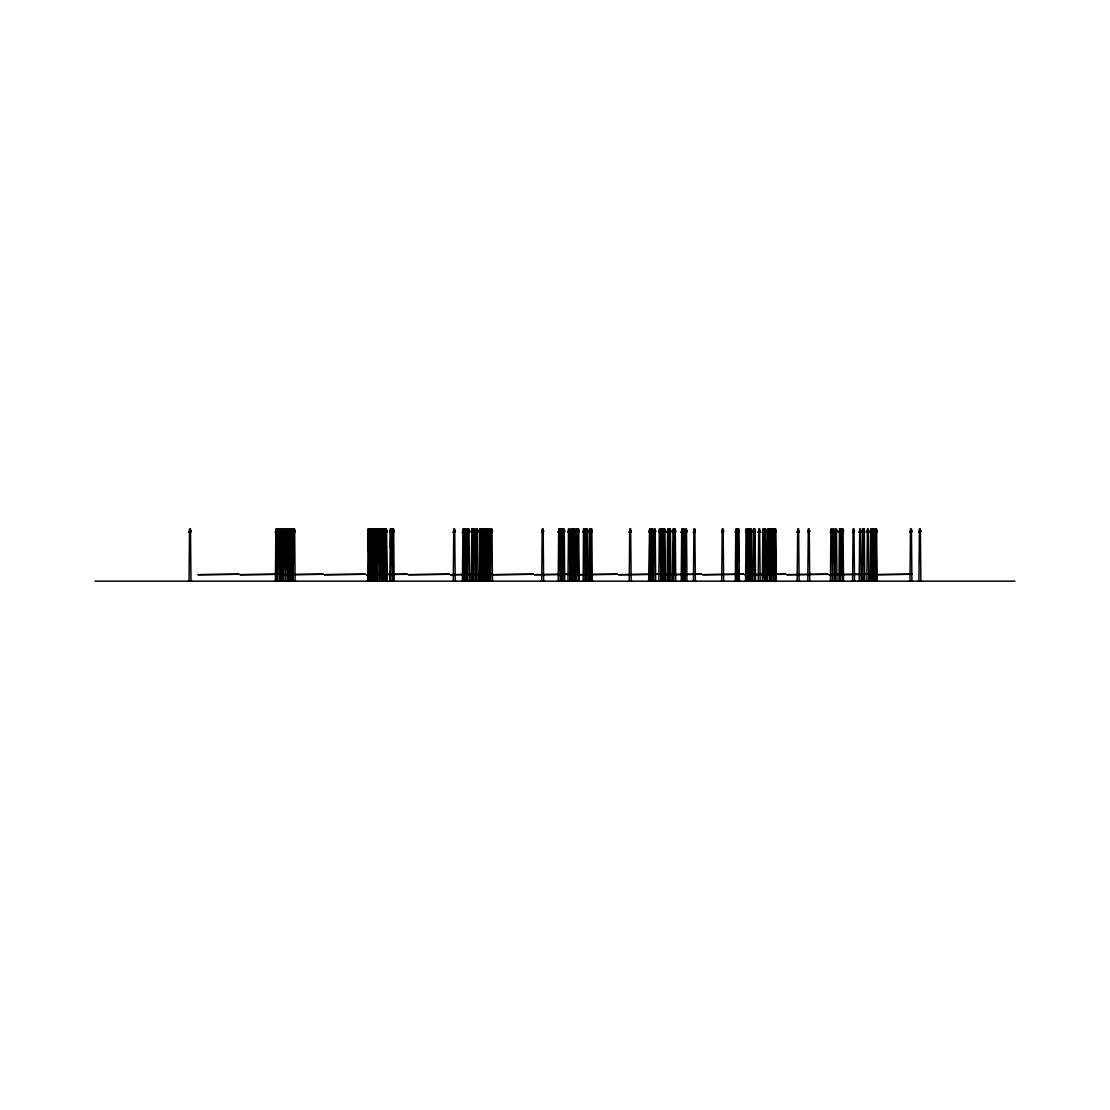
<?xml version="1.0" encoding="UTF-8"?>
<svg xmlns="http://www.w3.org/2000/svg" width="1110" height="1110" viewBox="0 0 1110 1110"><rect width="100%" height="100%" fill="white"/><g stroke="black" fill="none" stroke-linecap="round" stroke-linejoin="round"><path stroke-width="1.5" d="M189.061 580.655L189.546 528.832L190.49 528.832L190.962 580.655M276.376 580.655L276.848 528.832L276.945 542.651M277.514 580.655L277.986 528.832M279.165 568.556L279.526 528.832L280.872 528.832M279.678 554.736L279.914 528.832M280.622 580.655L281.094 528.832L282.537 528.832L282.995 578.92M281.385 551.281L281.593 528.832M283.314 580.655L283.799 528.832L284.743 528.832L285.228 580.655M285.09 568.556L285.45 528.832L287.129 528.832L287.587 581.127M285.7 580.655L286.186 528.832M287.448 554.736L287.684 528.832L289.238 528.832L289.71 580.655M287.809 580.655L288.295 528.832M289.252 580.655L289.793 528.832L292.707 528.832L293.193 580.655M289.821 580.655L290.265 532.287M290.223 580.655L290.279 575.466M290.32 570.29L290.695 528.832L291.153 580.655L291.763 528.832L292.027 570.29M293.151 539.196L293.248 528.832L294.636 528.832L295.107 580.655M293.207 580.655L293.692 528.832M367.688 580.655L368.159 528.832L373.057 528.832L373.529 580.655M367.854 580.655L367.965 568.556M368.118 551.281L368.326 528.832M368.95 551.281L369.075 537.462M369.075 580.655L369.547 528.832M370.019 580.655L370.504 528.832L370.809 563.38M372.1 528.832L371.683 581.127M373.681 580.655L374.153 528.832L375.097 528.832L375.582 580.655M375.471 580.655L375.943 528.832L376.9 528.832L377.372 580.655L377.816 528.832L379.773 528.832L380.064 561.646M378.51 561.646L378.815 528.832L379.231 580.655M379.675 580.655L380.147 528.832L381.105 528.832L381.576 580.655M381.285 578.92L381.743 528.832L382.7 528.832L383.172 580.655M382.853 580.655L383.338 528.832L384.282 528.832L384.768 580.655M384.879 580.655L385.503 528.832M389.86 580.655L390.332 528.832L393.662 528.832L394.133 580.655L390.026 581.127M390.082 580.655L390.165 572.011M390.387 547.827L390.567 528.832M391.219 528.832L390.762 581.127M391.733 553.016L391.955 528.832M392.385 565.101L392.704 528.832M453.269 580.655L453.754 528.832L454.698 528.832L455.183 580.655M462.426 580.655L462.898 528.832L463.855 528.832L464.327 580.655M463.869 580.655L464.355 528.832L465.562 528.832L465.978 581.127M464.535 537.462L464.604 528.832M465.645 542.651L465.77 528.832L466.727 528.832L467.144 573.745M467.587 580.655L468.059 528.832L468.309 549.561M471.32 580.655L471.805 528.832L472.957 528.832L473.429 580.655M471.528 580.655L472.014 528.832M473.803 580.655L474.275 528.832L475.219 528.832L475.704 580.655M476.093 580.655L476.579 528.832L477.522 528.832L477.994 580.655M479.437 580.655L479.922 528.832L481.171 528.832L481.657 580.655L482.059 528.832L483.225 528.832L483.696 580.655M479.645 580.655L480.061 534.007M479.756 580.655L480.228 528.832M481.796 580.655L482.267 528.832M483.391 549.561L483.585 528.832L484.543 528.832L485.014 580.655M485.431 580.655L485.902 528.832L487.096 528.832M485.861 559.926L486.138 528.832M486.86 580.655L487.346 528.832L488.289 528.832L488.761 580.655M488.414 580.655L488.899 528.832L489.843 528.832L490.315 580.655M490.551 580.655L491.022 528.832L491.966 528.832L492.452 580.655M541.736 580.655L542.207 528.832L543.151 528.832L543.636 580.655M558.205 580.655L558.677 528.832L560.689 528.832L561.16 580.655M559.357 570.29L559.731 528.832L560.106 580.655M560.661 573.745L561.077 528.832L562.09 528.832L562.27 549.561M562.812 580.655L563.283 528.832L564.241 528.832L564.712 580.655M568.001 580.655L568.473 528.832L569.43 528.832L569.902 580.655M570.276 580.655L570.748 528.832L571.706 528.832L572.177 580.655M572.482 580.655L572.954 528.832L574.092 528.832M572.663 580.655L573.149 528.832M577.339 573.745L577.755 528.832M584.151 549.561L584.332 528.832M584.415 556.471L584.665 528.832M589.063 580.655L589.549 528.832L590.492 528.832L590.978 580.655M590.395 580.655L590.867 528.832L591.824 528.832L592.296 580.655M629.245 580.655L629.717 528.832L630.66 528.832L631.146 580.655M649.086 580.655L649.558 528.832L650.724 528.832L650.918 551.281M649.294 580.655L649.766 528.832M650.737 580.655L651.209 528.832L652.666 528.832L653.138 580.655M651.501 551.281L651.709 528.832M658.868 580.655L659.34 528.832L660.297 528.832L660.769 580.655M660.991 580.655L661.463 528.832L662.642 528.832M661.213 580.655L661.699 528.832M663.974 528.832L663.613 581.127M667.096 580.655L667.568 528.832L668.525 528.832L668.997 580.655L669.469 528.832L670.412 528.832L670.898 580.655M672.507 580.655L672.979 528.832L675.269 528.832L675.74 580.655M672.882 580.655L673.215 544.372M673.839 580.655L674.311 528.832M682.095 563.38L681.915 581.127M682.622 580.655L683.108 528.832M685.064 580.655L685.536 528.832L686.493 528.832L686.965 580.655M693.445 580.655L693.916 528.832L694.86 528.832L695.346 580.655M721.736 580.655L722.208 528.832L723.165 528.832L723.637 580.655M735.306 580.655L735.791 528.832L736.735 528.832L737.207 580.655M736.887 580.655L737.373 528.832L738.844 528.832L739.316 580.655M737.415 580.655L737.886 528.832M745.587 580.655L746.059 528.832L748.029 528.832L748.501 580.655M746.6 580.655L747.072 528.832L747.488 580.655M748.806 580.655L749.292 528.832M749.861 580.655L750.332 528.832L750.707 580.655M753.926 549.561L754.12 528.832M758.241 580.655L758.713 528.832L759.67 528.832L760.142 580.655M762.376 580.655L762.847 528.832L763.805 528.832L764.277 580.655M764.082 577.2L764.526 528.832L765.692 528.832L766.164 580.655M764.429 561.646L764.734 528.832M768.148 559.926L768.439 528.832M769.299 573.745L769.716 528.832L770.659 528.832L771.131 580.655M771.381 580.655L771.866 528.832L773.129 528.832L773.601 580.655M771.936 554.736L772.171 528.832M774.364 561.646L774.655 528.832M797.174 580.655L797.66 528.832L798.603 528.832L799.089 580.655M807.803 580.655L808.274 528.832L809.232 528.832L809.703 580.655M830.446 580.655L830.918 528.832L831.862 528.832L832.347 580.655M832.653 580.655L833.124 528.832L834.068 528.832L834.553 580.655M835.081 580.655L835.553 528.832L836.51 528.832L836.982 580.655M838.98 580.655L839.451 528.832L841.685 528.832L842.157 580.655M840.256 580.655L840.728 528.832M841.852 556.471L842.101 528.832L843.045 528.832L843.531 580.655L838.258 581.127M852.591 580.655L853.077 528.832L854.02 528.832L854.492 580.655M859.196 580.655L859.681 528.832L860.625 528.832L861.096 580.655M862.137 581.127L862.734 528.832L864.274 528.832L864.759 580.655M862.858 580.655L863.33 528.832M866.882 580.655L867.354 528.832L868.311 528.832L868.783 580.655M870.198 580.655L870.67 528.832L871.628 528.832L872.099 580.655M871.919 580.655L872.391 528.832L873.847 528.832L874.319 580.655M872.418 580.655L872.904 528.832M874.694 573.745L875.096 528.832L876.609 528.832L877.08 580.655M875.179 580.655L875.651 528.832M910.006 580.655L910.478 528.832L911.435 528.832L911.907 580.655M918.941 580.655L919.413 528.832L920.37 528.832L920.842 580.655M385.35 528.832L386.46 528.832L386.932 580.655M486.86 529.775L486.138 530.968M561.313 529.775L561.785 530.968M283.008 530.968L281.329 530.968L281.329 529.775L282.301 529.775L282.301 530.968M285.45 530.968L284.743 530.968L285.45 532.398M392.163 530.968L393.426 530.968L393.426 529.775L392.954 530.968M562.562 530.968L558.913 530.968L558.913 529.775L559.385 530.968M663.461 530.968L664.682 530.968M681.942 530.968L682.414 529.775L681.942 532.398M736.735 530.968L739.316 530.968L739.316 532.398L738.317 532.398M754.828 530.968L753.565 530.968L753.565 529.775L754.037 530.968M874.625 530.968L877.08 530.968L877.08 532.398L876.054 532.398M278.485 532.398L277.514 532.398L277.555 529.775L277.084 530.968M279.914 532.398L278.943 532.398L278.943 530.968L280.247 530.968L280.247 529.775L279.762 530.968M280.483 532.398L280.955 530.968M283.008 532.398L282.051 532.398L282.051 530.968M288.628 532.398L292.124 532.398M294.192 532.398L295.107 532.398L295.107 530.968L292.707 530.968L292.707 532.398L293.692 532.398L293.692 530.968M368.326 532.398L367.688 530.968L371.212 530.968L371.212 529.775L370.74 530.968M368.687 532.398L369.588 532.398L369.547 530.968M370.976 532.398L370.019 532.398L370.019 530.968M372.488 532.398L374.153 532.398L374.153 530.968L372.336 530.968L372.336 529.775L372.821 530.968M378.344 532.398L379.231 532.398L379.231 530.968M385.503 532.398L384.282 532.398L384.282 530.968L386.932 530.968L386.932 532.398L386.225 529.775L385.586 530.968M393.384 532.398L392.163 532.398L392.191 529.775L392.704 532.398M468.587 532.398L467.587 532.398L467.587 530.968M480.866 532.398L482.267 532.398L482.295 529.775L483.696 532.398L484.293 529.775L484.293 530.968L479.437 530.968L479.437 532.398L480.228 530.968M486.138 532.398L485.431 530.968L487.346 530.968L487.346 532.398L486.86 530.968M559.26 532.398L560.106 532.398L559.967 529.775L560.453 530.968M560.592 532.398L561.369 529.775M562.562 532.398L562.021 530.968M573.912 532.398L574.564 530.968L572.482 530.968L572.482 532.398L573.384 529.775M576.589 532.398L577.755 532.398M583.86 532.398L584.914 532.398L585.372 529.775L585.372 530.968L583.735 530.968L583.749 529.775L584.221 530.968M651.709 532.398L650.515 532.398L650.474 529.775L649.766 532.398L649.086 530.968L653.138 530.968L653.138 532.398L652.167 532.398L652.167 530.968M661.699 532.398L660.991 530.968L662.184 530.968L662.184 529.775L661.699 530.968M673.354 532.398L672.507 532.398L672.507 530.968L675.033 530.968L675.033 529.775L674.547 530.968M674.783 532.398L673.839 532.398L673.839 530.968M747.308 530.968L747.793 529.775L748.501 532.398L749.167 529.775L749.292 532.398M753.648 532.398L754.745 532.398L754.828 529.775L754.273 532.398M764.734 532.398L763.805 532.398L763.805 530.968L766.164 530.968L766.164 532.398L765.456 529.775L764.762 530.968M768.439 532.398L767.371 532.398L767.371 530.968L770.423 530.968L769.951 529.775L769.854 532.398L768.8 532.398L768.675 529.775M772.171 532.398L771.381 530.968L773.601 530.968L773.601 532.398L772.81 532.398L772.879 529.775L772.102 530.968M774.655 532.398L774.031 530.968L776.084 530.968L776.084 532.398L775.377 529.775L774.752 530.968M840.88 532.398L839.687 529.775L839.687 530.968L842.809 530.968L842.809 529.775L842.157 532.398L841.186 532.398M863.663 532.398L864.759 532.398L864.759 530.968L862.248 530.968L862.248 532.398L863.33 532.398L863.33 530.968M874.625 532.398L875.651 532.398L875.651 530.968M366.98 580.655L387.487 581.127M479.034 580.655L493.159 581.127M755.466 581.127L744.865 581.127M862.137 580.655L865.467 581.127M876.054 528.832L876.525 580.655M873.348 528.832L873.82 580.655M863.663 528.832L863.968 561.646M864.135 577.2L864.163 580.655M841.186 528.832L841.352 547.827M840.395 528.832L840.825 575.466M776.084 580.655L775.612 528.832L774.516 528.832L774.003 581.127M775.46 528.832L775.946 580.655M772.81 528.832L773.323 581.127M769.854 580.655L769.383 528.832L767.842 528.832L767.246 581.127M768.8 528.832L769.272 580.655M765.47 528.832L765.955 580.655L761.654 581.127M755.549 580.655L755.077 528.832L753.329 528.832L752.927 581.127M754.273 528.832L754.745 580.655M751.761 580.655L751.29 528.832L748.459 528.832L748.196 581.127M749.403 528.832L749.805 572.011M738.317 528.832L738.622 561.646M738.705 570.29L738.788 580.655M684.537 580.655L684.051 528.832L681.707 528.832L681.235 581.127M683.371 528.832L683.635 558.191M682.65 528.832L683.122 580.655M674.339 532.287L674.478 547.827M673.937 528.832L674.325 572.011M665.403 580.655L664.932 528.832L663.225 528.832L662.781 581.127M664.168 528.832L664.654 580.655M662.42 528.832L662.892 580.655M655.677 580.655L655.205 528.832L654.248 528.832L653.846 581.127M652.167 528.832L652.638 580.655M650.515 528.832L650.987 580.655M587.912 580.655L587.44 528.832L586.496 528.832L586.011 580.655L585.622 528.832L583.485 528.832L583.152 581.127M584.443 528.832L584.914 580.655M579.184 580.655L578.698 528.832L577.061 528.832L576.562 581.127M578.019 528.832L578.49 580.655M577.006 573.745L576.603 528.832L575.646 528.832L575.091 581.127M573.912 528.832L574.564 580.655M562.021 528.832L562.492 580.655M486.86 528.832L487.332 580.655M483.003 528.832L483.488 580.655M480.866 528.832L481.032 546.106M472.749 528.832L473.235 580.655M469.488 580.655L469.003 528.832L467.171 528.832L466.741 581.127M465.298 528.832L465.784 580.655M392.912 528.832L393.134 553.016M392.163 528.832L392.635 580.655M386.294 528.832L386.779 580.655M372.488 528.832L372.96 581.127M371.448 528.832L371.919 580.655M369.117 528.832L369.588 580.655M294.192 528.832L294.289 539.196M288.628 528.832L288.877 554.736M286.394 528.832L286.769 568.556M282.051 528.832L282.606 581.127M280.483 528.832L280.955 580.655M279.415 580.655L278.943 528.832L275.863 528.832L275.391 580.655L295.829 581.127M278.055 534.007L278.249 554.736M277.791 528.832L278.055 556.471M1014.984 581.168L94.933 581.168M921.55 581.127L918.22 581.127M912.628 581.127L909.298 581.127M877.788 581.127L866.161 581.127M876.609 530.968L876.609 532.398L876.373 529.775L875.332 529.775L875.332 530.968M875.179 530.968L875.179 532.398M873.847 530.968L873.82 532.398M873.612 530.968L873.612 529.775L872.64 529.775L872.418 532.398L872.391 530.968M873.348 530.968L873.348 532.398L874.319 532.398L874.319 530.968L871.628 530.968L871.628 532.398L872.904 532.398L873.112 529.775L873.14 530.968M872.099 530.968L872.099 532.398M871.919 530.968L871.919 532.398M864.163 530.968L864.274 532.398M864.038 530.968L864.038 529.775L862.956 529.775L862.956 530.968M863.427 529.775L863.566 530.968M862.72 530.968L862.72 532.398M862.262 530.968L862.262 532.398M861.818 581.127L858.488 581.127M855.213 581.127L851.883 581.127M842.101 530.968L842.101 532.398M841.685 530.968L841.685 532.398M841.449 530.968L841.449 529.775L840.95 530.968M840.728 530.968L840.728 532.398M840.395 530.968L840.395 532.398M837.689 581.127L829.725 581.127M810.411 581.127L807.081 581.127M799.797 581.127L796.467 581.127M776.653 581.127L770.673 581.127M775.946 530.968L775.946 532.398M775.612 530.968L775.612 532.398M775.224 529.775L775.224 530.968M774.905 529.775L774.905 530.968M774.516 530.968L774.516 532.398M773.282 530.968L773.282 532.398M773.129 530.968L773.129 532.398M771.866 530.968L771.866 532.398M769.993 581.127L766.663 581.127M769.383 530.968L769.383 532.398M769.272 532.398L769.147 529.775L768.078 529.775L768.078 530.968M768.564 529.775L768.564 530.968M767.842 530.968L767.842 532.398M765.955 530.968L765.955 532.398M765.692 530.968L765.692 532.398M765.234 529.775L765.234 530.968M764.97 529.775L764.97 530.968M764.526 530.968L764.526 532.398M764.277 530.968L764.277 532.398M760.85 581.127L757.519 581.127M749.861 532.398L749.999 529.775L749.403 532.398M748.806 530.968L748.806 532.398L750.707 532.398L751.054 529.775L751.054 530.968L746.295 530.968L746.295 529.775L746.766 530.968M748.459 530.968L748.459 532.398M748.029 530.968L748.029 532.398M747.488 530.968L747.488 532.398L746.6 532.398L746.6 530.968M747.072 530.968L747.002 532.398M740.037 581.127L734.598 581.127M738.844 530.968L738.788 532.398M738.608 530.968L738.608 529.775L737.609 529.775L737.609 530.968M738.136 529.775L738.081 530.968M737.886 530.968L737.886 532.398L736.735 532.398L736.887 530.968M737.415 530.968L737.415 532.398M737.373 530.968L737.207 532.398M724.344 581.127L721.028 581.127M696.053 581.127L692.723 581.127M687.673 581.127L680.513 581.127M676.462 581.127L666.388 581.127M674.311 530.968L674.311 532.398M673.687 530.968L673.687 529.775L673.215 530.968M672.882 530.968L672.979 532.398M668.997 530.968L668.997 532.398M666.111 581.127L658.161 581.127M664.168 532.398L664.682 529.775L664.654 532.398L663.502 532.398L663.461 529.775L663.974 532.398M662.892 530.968L662.892 532.398M661.935 529.775L661.935 530.968M661.463 530.968L661.463 532.398M656.385 581.127L648.379 581.127M652.666 530.968L652.638 532.398M652.43 530.968L652.43 529.775L651.445 529.775L651.445 530.968M651.917 529.775L651.917 530.968M651.209 530.968L651.209 532.398M650.987 530.968L650.987 532.398M650.737 530.968L650.737 532.398M650.28 529.775L650.28 530.968M650.002 529.775L650.002 530.968M649.558 530.968L649.558 532.398M649.294 530.968L649.294 532.398M631.854 581.127L628.524 581.127M593.004 581.127L582.306 581.127M591.103 530.968L591.574 529.775L591.574 530.968L589.785 530.968L589.785 529.775L590.256 530.968M590.867 530.968L590.395 532.398L590.492 530.968M586.011 530.968L586.094 532.398M584.665 530.968L584.665 532.398M584.443 530.968L584.443 532.398M579.198 581.127L567.293 581.127M577.297 530.968L577.783 529.775L576.603 532.398M577.061 530.968L577.061 532.398M574.092 530.968L574.092 532.398M573.662 529.775L573.856 530.968M572.663 530.968L572.663 532.398M565.434 581.127L562.104 581.127M562.492 530.968L562.492 532.398M560.814 581.127L557.484 581.127M560.689 530.968L560.689 532.398M559.62 530.968L559.62 532.398M544.344 581.127L541.014 581.127M488.761 530.968L488.761 532.398M488.414 530.968L488.414 532.398M486.61 529.775L486.61 530.968M486.388 529.775L486.388 530.968M485.902 530.968L485.902 532.398M483.488 530.968L483.585 532.398M482.503 529.775L482.503 530.968M482.059 530.968L482.059 532.398M481.796 532.398L481.657 530.968L481.587 532.398M481.171 530.968L481.171 532.398M480.935 530.968L480.935 529.775L480.158 530.968M480.463 529.775L480.463 530.968M479.922 530.968L479.922 532.398M479.756 530.968L479.756 532.398M478.729 581.127L470.612 581.127M473.235 530.968L473.235 532.398M472.957 530.968L472.957 532.398M472.513 529.775L472.513 530.968M472.25 529.775L472.25 530.968M471.805 530.968L471.805 532.398M471.528 530.968L471.528 532.398M470.196 581.127L466.866 581.127M468.295 530.968L468.767 529.775L468.767 530.968L464.59 530.968L464.59 529.775L465.326 529.775L465.298 532.398L466.034 532.398L466.006 529.775L466.491 530.968M468.059 530.968L468.059 532.398M467.879 530.968L467.879 529.775L467.407 530.968M467.171 530.968L467.171 532.398L466.686 530.968M466.491 581.127L461.718 581.127M465.784 530.968L465.784 532.398M465.062 529.775L465.062 530.968M464.84 529.775L464.84 530.968M455.891 581.127L452.561 581.127M391.455 529.775L391.455 530.968M391.219 530.968L391.219 532.398L389.86 532.398L389.86 530.968L391.955 530.968L391.927 529.775L390.567 529.775L390.567 530.968M391.039 529.775L391.039 530.968M390.803 529.775L390.734 532.398M390.332 530.968L390.332 532.398M390.082 530.968L390.082 532.398M386.779 530.968L386.779 532.398M386.46 530.968L386.46 532.398M386.058 529.775L386.058 530.968M385.753 529.775L385.753 530.968M385.35 530.968L385.35 532.398M384.879 530.968L384.768 532.398M383.172 530.968L383.172 532.398M381.576 530.968L381.576 532.398M380.383 530.968L380.869 529.775L380.869 530.968L376.9 530.968L376.9 532.398L377.816 532.398L378.01 529.775L378.524 530.968M380.147 530.968L380.147 532.398L379.675 530.968M379.537 530.968L379.537 529.775L379.051 530.968M378.76 530.968L378.76 532.398M378.052 529.775L378.052 530.968M377.372 530.968L377.372 532.398M375.582 530.968L375.471 532.398M373.681 530.968L373.681 532.398M373.529 530.968L373.529 532.398M373.057 530.968L373.057 532.398M371.919 530.968L371.919 532.398M371.628 530.968L371.628 532.398M370.504 530.968L370.504 532.398M370.254 530.968L370.254 529.775L369.783 530.968M369.075 532.398L369.033 529.775L368.409 530.968M368.881 529.775L368.881 530.968M368.562 529.775L368.562 530.968M368.159 530.968L368.159 532.398M367.854 530.968L367.854 532.398M294.636 530.968L294.636 532.398M294.4 530.968L294.4 529.775L293.484 529.775L293.484 530.968M293.928 529.775L293.956 530.968M293.193 530.968L293.207 532.398M291.999 530.968L292.471 529.775L292.471 530.968L287.129 530.968L287.129 532.398L288.295 532.398L288.392 529.775M291.763 530.968L291.763 532.398M291.417 530.968L291.417 529.775L290.945 530.968M291.292 530.968L291.292 532.398M290.681 530.968L290.681 532.398M290.445 530.968L290.445 529.775L289.974 530.968M290.223 530.968L290.223 532.398M289.793 530.968L289.724 532.398M289.252 530.968L289.322 532.398M289.002 530.968L289.002 529.775L287.92 529.775L287.92 530.968M288.531 529.775L288.531 530.968M287.601 530.968L287.601 532.398M285.228 530.968L285.228 532.398M282.523 530.968L282.523 532.398M280.622 530.968L280.622 532.398M280.15 529.775L280.15 530.968M279.526 530.968L279.526 532.398M279.415 530.968L279.415 532.398M278.221 530.968L278.707 529.775L278.707 530.968L276.099 530.968L276.099 529.775L276.584 530.968M277.986 530.968L277.986 532.398M277.791 530.968L277.791 532.398M276.82 530.968L276.848 532.398L276.376 530.968M191.683 581.127L188.353 581.127M190.254 529.775L189.782 530.968L190.254 529.775M284.507 529.775L284.035 530.968L284.507 529.775M286.158 529.775L285.7 532.398L286.158 529.775M286.893 529.775L286.422 530.968L286.893 529.775M374.861 529.775L374.389 530.968L374.861 529.775M376.665 529.775L376.179 530.968L376.665 529.775M382.45 529.775L381.979 530.968L382.45 529.775M384.046 529.775L383.574 530.968L384.046 529.775M454.462 529.775L453.99 530.968L454.462 529.775M463.619 529.775L463.147 530.968L463.619 529.775M472.721 529.775L471.32 532.398L471.32 530.968L473.429 530.968L473.429 532.398L472.721 529.775M474.983 529.775L474.511 530.968L474.983 529.775M477.286 529.775L476.814 530.968L477.286 529.775M488.053 529.775L487.581 530.968L488.053 529.775M489.607 529.775L489.135 530.968L489.607 529.775M491.73 529.775L491.258 530.968L491.73 529.775M542.915 529.775L542.443 530.968L542.915 529.775M564.005 529.775L563.519 530.968L564.005 529.775M569.194 529.775L568.708 530.968L569.194 529.775M571.47 529.775L570.984 530.968L571.47 529.775M576.367 529.775L575.882 530.968L576.367 529.775M578.463 529.775L578.019 532.398L578.463 529.775M587.204 529.775L586.732 530.968L587.204 529.775M630.424 529.775L629.953 530.968L630.424 529.775M654.956 529.775L654.484 530.968L654.956 529.775M660.062 529.775L659.576 530.968L660.062 529.775M668.289 529.775L667.818 530.968L668.289 529.775M670.176 529.775L669.705 530.968L670.176 529.775M683.815 529.775L683.344 530.968L683.815 529.775M686.258 529.775L685.772 530.968L686.258 529.775M694.624 529.775L694.152 530.968L694.624 529.775M722.929 529.775L722.443 530.968L722.929 529.775M736.499 529.775L736.027 530.968L736.499 529.775M759.434 529.775L758.949 530.968L759.434 529.775M763.555 529.775L763.083 530.968L763.555 529.775M798.367 529.775L797.896 530.968L798.367 529.775M808.982 529.775L808.51 530.968L808.982 529.775M831.626 529.775L831.154 530.968L831.626 529.775M833.832 529.775L833.36 530.968L833.832 529.775M836.26 529.775L835.788 530.968L836.26 529.775M853.784 529.775L853.312 530.968L853.784 529.775M860.389 529.775L859.917 530.968L860.389 529.775M868.062 529.775L867.59 530.968L868.062 529.775M871.392 529.775L870.906 530.968L871.392 529.775M911.199 529.775L910.727 530.968L911.199 529.775M920.134 529.775L919.649 530.968L920.134 529.775M189.546 530.968L189.061 532.398L189.546 530.968M190.962 530.968L190.49 532.398L190.962 530.968M275.863 530.968L275.391 532.398L275.863 530.968M283.799 530.968L283.314 532.398L283.799 530.968M372.1 530.968L371.448 532.398L372.1 530.968M375.943 530.968L375.097 530.968L375.097 532.398L375.943 532.398L375.943 530.968M381.743 530.968L381.105 532.398L381.743 530.968M383.338 530.968L382.7 532.398L383.338 530.968M394.133 530.968L393.662 532.398L394.133 530.968M453.754 530.968L453.269 532.398L453.754 530.968M455.183 530.968L454.698 532.398L455.183 530.968M462.898 530.968L462.426 532.398L462.898 530.968M464.355 530.968L463.855 532.398L464.355 530.968M469.488 530.968L469.003 532.398L469.488 530.968M474.275 530.968L473.803 532.398L474.275 530.968M475.704 530.968L475.219 532.398L475.704 530.968M476.579 530.968L476.093 532.398L476.579 530.968M477.994 530.968L477.522 532.398L477.994 530.968M485.014 530.968L484.543 532.398L485.014 530.968M488.899 530.968L488.289 532.398L488.899 530.968M490.315 530.968L489.843 532.398L490.315 530.968M491.022 530.968L490.551 532.398L491.022 530.968M492.452 530.968L491.966 532.398L492.452 530.968M542.207 530.968L541.736 532.398L542.207 530.968M543.636 530.968L543.151 532.398L543.636 530.968M558.677 530.968L558.205 532.398L558.677 530.968M563.283 530.968L562.812 532.398L563.283 530.968M564.712 530.968L564.241 532.398L564.712 530.968M568.473 530.968L568.001 532.398L568.473 530.968M569.902 530.968L569.43 532.398L569.902 530.968M570.748 530.968L570.276 532.398L570.748 530.968M572.177 530.968L571.706 532.398L572.177 530.968M575.646 530.968L575.174 532.398L575.646 530.968M579.184 530.968L578.698 532.398L579.184 530.968M583.499 530.968L583.014 532.398L583.485 530.968M586.496 530.968L585.622 530.968L585.622 532.398L586.496 532.398L586.496 530.968M587.912 530.968L587.44 532.398L587.912 530.968M589.549 530.968L589.063 532.398L589.549 530.968M592.296 530.968L591.824 532.398L592.296 530.968M629.717 530.968L629.245 532.398L629.717 530.968M631.146 530.968L630.66 532.398L631.146 530.968M654.248 530.968L653.776 532.398L654.248 530.968M655.677 530.968L655.205 532.398L655.677 530.968M659.34 530.968L658.868 532.398L659.34 530.968M660.769 530.968L660.297 532.398L660.769 530.968M663.225 530.968L662.42 530.968L662.42 532.398L663.225 532.398L663.225 530.968M665.403 530.968L664.932 532.398L665.403 530.968M667.568 530.968L667.096 532.398L667.568 530.968M669.469 530.968L668.525 530.968L668.525 532.398L669.469 532.398L669.469 530.968M670.898 530.968L670.412 532.398L670.898 530.968M675.74 530.968L675.269 532.398L675.74 530.968M681.707 530.968L681.221 532.398L681.707 530.968M683.122 530.968L682.65 532.398L683.108 530.968M684.537 530.968L684.051 532.398L684.537 530.968M685.536 530.968L685.064 532.398L685.536 530.968M686.965 530.968L686.493 532.398L686.965 530.968M693.916 530.968L693.445 532.398L693.916 530.968M695.346 530.968L694.86 532.398L695.346 530.968M722.208 530.968L721.736 532.398L722.208 530.968M723.637 530.968L723.165 532.398L723.637 530.968M735.791 530.968L735.306 532.398L735.791 530.968M746.059 530.968L745.587 532.398L746.059 530.968M751.761 530.968L751.29 532.398L751.761 530.968M753.329 530.968L752.844 532.398L753.329 530.968M755.549 530.968L755.077 532.398L755.549 530.968M758.713 530.968L758.241 532.398L758.713 530.968M760.142 530.968L759.67 532.398L760.142 530.968M762.847 530.968L762.376 532.398L762.847 530.968M771.131 530.968L770.659 532.398L771.131 530.968M797.66 530.968L797.174 532.398L797.66 530.968M799.089 530.968L798.603 532.398L799.089 530.968M808.274 530.968L807.803 532.398L808.274 530.968M809.703 530.968L809.232 532.398L809.703 530.968M830.918 530.968L830.446 532.398L830.918 530.968M832.347 530.968L831.862 532.398L832.347 530.968M833.124 530.968L832.653 532.398L833.124 530.968M834.553 530.968L834.068 532.398L834.553 530.968M835.553 530.968L835.081 532.398L835.553 530.968M836.982 530.968L836.51 532.398L836.982 530.968M839.451 530.968L838.98 532.398L839.451 530.968M843.531 530.968L843.045 532.398L843.531 530.968M853.077 530.968L852.591 532.398L853.077 530.968M854.492 530.968L854.02 532.398L854.492 530.968M859.681 530.968L859.196 532.398L859.681 530.968M861.096 530.968L860.625 532.398L861.096 530.968M867.354 530.968L866.882 532.398L867.354 530.968M868.783 530.968L868.311 532.398L868.783 530.968M870.67 530.968L870.198 532.398L870.67 530.968M910.478 530.968L910.006 532.398L910.478 530.968M911.907 530.968L911.435 532.398L911.907 530.968M919.413 530.968L918.941 532.398L919.413 530.968M920.842 530.968L920.37 532.398L920.842 530.968M238.983 574.231L198.093 574.702L238.983 574.231M281.038 574.231L240.149 574.702L281.038 574.231M323.107 574.231L282.217 574.702L323.107 574.231M365.162 574.231L324.273 574.702L365.162 574.231M407.217 574.231L366.328 574.702L407.217 574.231M449.272 574.231L408.383 574.702L449.272 574.231M491.328 574.231L450.438 574.702L491.328 574.231M533.383 574.231L492.493 574.702L533.383 574.231M575.438 574.231L534.562 574.702L575.438 574.231M617.507 574.231L576.617 574.702L617.507 574.231M659.562 574.231L618.672 574.702L659.562 574.231M701.617 574.231L660.727 574.702L701.617 574.231M743.672 574.231L702.783 574.702L743.672 574.231M785.727 574.231L744.838 574.702L785.727 574.231M827.783 574.231L786.893 574.702L827.783 574.231M869.851 574.231L828.962 574.702L869.851 574.231M911.907 574.231L871.017 574.702L911.907 574.231M875.887 530.968L875.887 529.775L875.818 530.968M772.574 530.968L772.574 529.775L772.407 530.968M750.332 532.398L750.332 530.968L750.235 532.398M281.829 530.968L281.829 529.775L281.801 530.968"/></g></svg>
